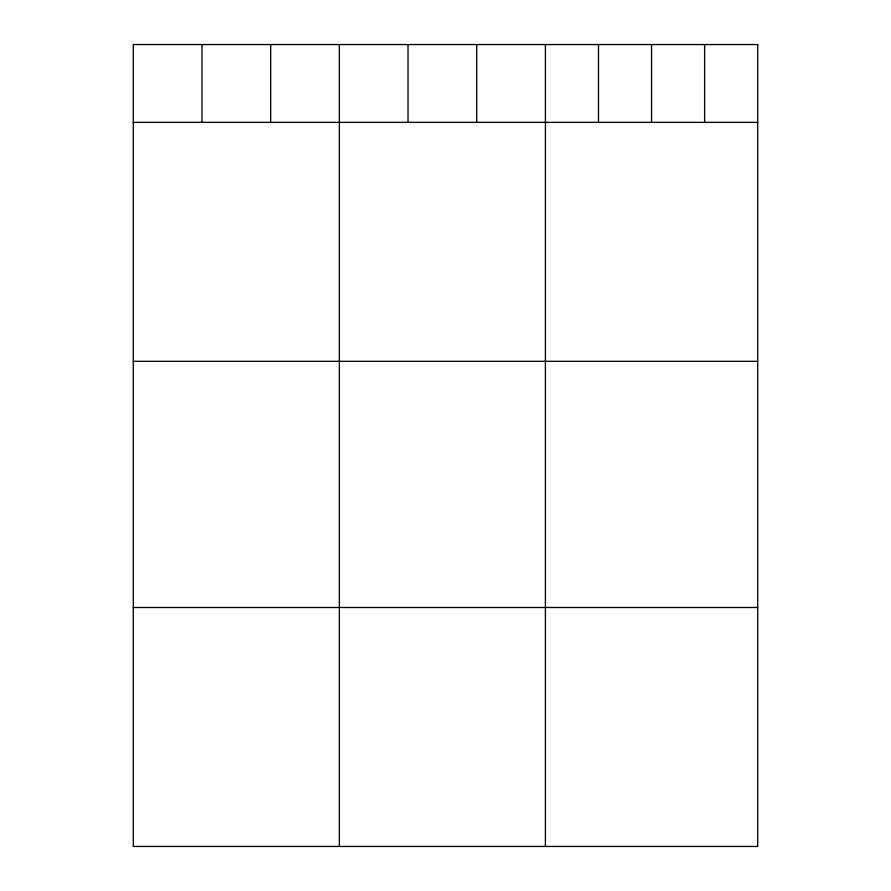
<?xml version="1.0" encoding="UTF-8"?>
<svg xmlns="http://www.w3.org/2000/svg" width="891" height="891" viewBox="0 0 891 891"><rect width="100%" height="100%" fill="white"/><g stroke="black" fill="none" stroke-linecap="round" stroke-linejoin="round"><path stroke-width="1.34" d="M133.294 122.357L757.706 122.357M133.294 361.312L757.706 361.312M133.294 607.495L757.706 607.495M704.625 44.55L704.625 122.357M651.555 44.55L651.555 122.357M598.485 44.55L598.485 122.357M545.403 44.55L545.403 846.45M476.718 44.55L476.718 122.357M408.033 44.55L408.033 122.357M339.348 44.55L339.348 846.45M270.664 44.55L270.664 122.357M201.979 44.55L201.979 122.357M757.706 44.55L133.294 44.55L133.294 846.45L757.706 846.45L757.706 44.55"/></g></svg>
